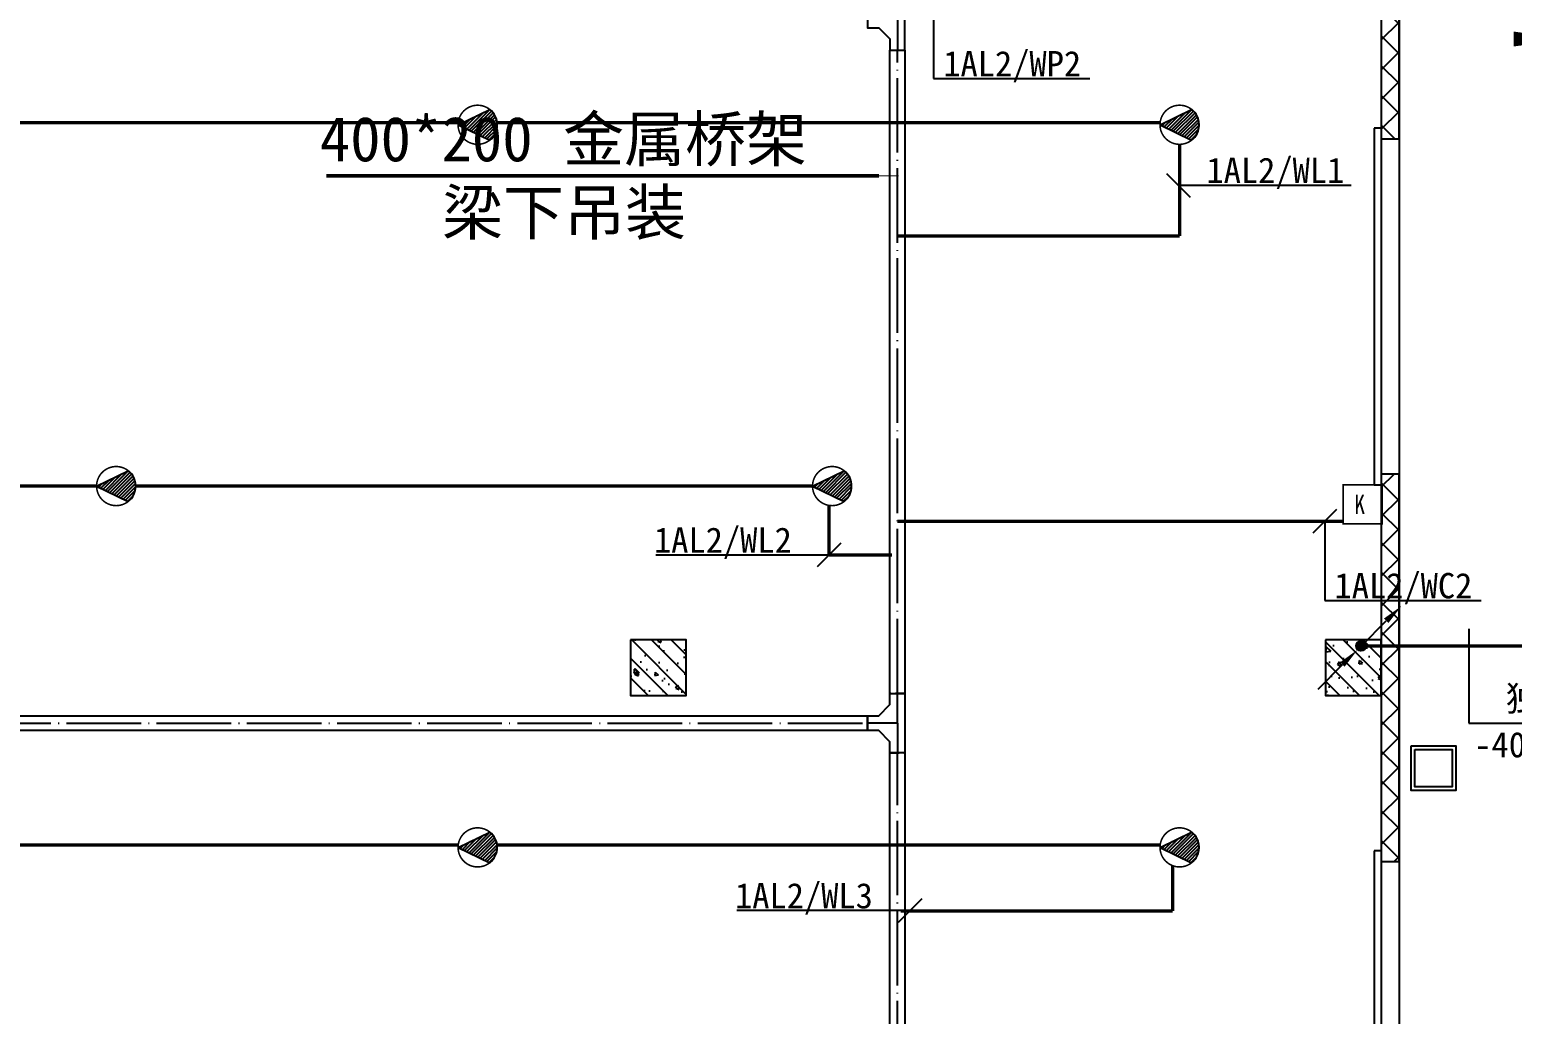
# Model space of a CAD drawing. Header units: millimetres. Extents: x -633009578 to 5705885, y -633235091 to 2571734.
# Drawn here: x 2893484 to 2913379, y 2084081 to 2097300 of the extents above; entities that cross this region are included whole.
import ezdxf

# ---------------------------------------------------------------- set-up
doc = ezdxf.new("R2010")
doc.units = ezdxf.units.MM
doc.header["$LTSCALE"] = 1000
doc.header["$MEASUREMENT"] = 0
for name, pattern in [('DASH', [0.35, 0.25, -0.1]), ('DASHED2', [0.375, 0.25, -0.125]), ('DOTE', [2.4200000000000004, 2, -0.2, 0.02, -0.2])]:
    doc.linetypes.add(name, pattern=pattern)
doc.layers.get('0').update_dxf_attribs({"color": 9})
for name, color, linetype in [('3T_WOOD', 21, 'Continuous'), ('A-COLUM(柱)', 255, 'Continuous'), ('A-DI-S(箭头)', 76, 'Continuous'), ('A-DOOR(门）', 4, 'Continuous'), ('A-F-AREA(计算)', 5, 'Continuous'), ('A-HATH(填充)', 8, 'Continuous'), ('A-ROOF-G(钢构)', 25, 'Continuous'), ('WALL', 9, 'Continuous'), ('电-弱电平面-箭头', 3, 'Continuous'), ('电-强电平面-标注', 3, 'Continuous'), ('电-强电平面-线缆', 3, 'Continuous'), ('电-桥架', 4, 'Continuous'), ('设备-照明', 3, 'Continuous'), ('设备-箱柜', 3, 'Continuous')]:
    doc.layers.add(name, color=color, linetype=linetype)
doc.styles.add('ELEC-DIM', font='simhei.ttf')
doc.styles.add('IDQSTYLE', font='simhei.ttf', dxfattribs={"width": 0.707, "bigfont": 'hztxt.shx'})
doc.styles.get("Standard").update_dxf_attribs({"font": 'simhei.ttf', "bigfont": 'hztxt.shx'})
pattern_1 = [(45, (-1310357.920547368, -13.22285339003429), (-200.0002033111466, 200.0002033111467), []), (135, (-1310357.920547368, -13.22285339003429), (-200.0002033111467, -200.0002033111466), [])]

# ---------------------------------------------------------------- blocks, each defined once
blk = doc.blocks.new('$DorLib2D$00000126')
at = {"color": 0, "linetype": 'Continuous'}
for p, q in [((-0.5319999999956053, 0.5), (-0.5319999999956053, 0.900000000000091)), ((0.5320000000047003, 0.900000000000091), (0.5320000000047003, 0.5000000000002274))]:
    blk.add_line(p, q, dxfattribs=at)
at = {"color": 0, "linetype": 'DASH'}
for p, q in [((-0.5319999999956053, 0.900000000000091), (0.5320000000047003, 0.900000000000091)), ((-0.5319999999956053, 0.5), (0.5320000000047003, 0.5000000000002274))]:
    blk.add_line(p, q, dxfattribs=at)
blk = doc.blocks.new('_FZH')
h = blk.add_hatch()
h.set_pattern_fill('钢筋混凝土', color=256, scale=0.1, style=0)
h.set_pattern_definition([(45, (0, 0), (-0.1767766952966369, 0.1767766952966369), []), (50, (0, 0), (0.7172601826007535, -0.06275213498259512), [0.07500000000000001, -0.8250000000000001]), (355, (0, 0), (-0.138751333613, 0.7521921337000119), [0.06, -0.66]), (100.4514, (0.05977168000000001, -0.00522934), (0.5785093817140216, 0.6894395420609536), [0.06374019, -0.701142112]), (46.1842, (0, 0.2), (1.067241048625645, -0.1655190143290181), [0.1125, -1.2375]), (96.6356, (0.088936745, 0.186206693), (0.9346627055487033, 0.9741178709004418), [0.095610288, -1.051713]), (351.1842, (0, 0.2), (0.9346619451336272, 0.9741186009253247), [0.09000000000000001, -0.9900000000000001]), (21, (0.1, 0.15), (0.5969070521184617, -0.4026188906653388), [0.07500000000000001, -0.8250000000000001]), (326, (0.1, 0.15), (0.2433153319215824, 0.7251500450468529), [0.06, -0.66]), (71.4514, (0.149742233, 0.116448394), (0.84022262858149, 0.3225304967099524), [0.06374019, -0.701142112]), (37.50000000000001, (0, 0), (0.01215985531729062, 0.3328938538313115), [0, -0.652, 0, -0.67, 0, -0.6625000000000001]), (7.499999999999999, (0, 0), (0.2630695374421486, 0.3944117118823603), [0, -0.382, 0, -0.637, 0, -0.2525]), (-32.5, (-0.223, 0), (0.533822436172409, -0.02255487173437976), [0, -0.25, 0, -0.78, 0, -1.035]), (-42.5, (-0.323, 0), (0.5831861693423862, 0.1001049823323177), [0, -0.325, 0, -0.518, 0, -0.735])])
h.paths.add_polyline_path([(-0.5, -0.5), (0.5, -0.5), (0.5, 0.5), (-0.5, 0.5)])
blk.add_lwpolyline([(-0.5, -0.5), (0.5, -0.5), (0.5, 0.5), (-0.5, 0.5)], close=True)
blk = doc.blocks.new('9-29-1')
at = {"layer": 'A-HATH(填充)'}
h = blk.add_hatch(dxfattribs=at)
h.set_pattern_fill('多孔材料', color=256, scale=100, style=0)
h.set_pattern_definition(pattern_1)
h.paths.add_polyline_path([(1255740.598288359, 1423057.113138024), (1255740.598288359, 1417857.113138024), (1255980.598288353, 1417857.113138024), (1255980.598288354, 1423057.113138024)])
h = blk.add_hatch(dxfattribs=at)
h.set_pattern_fill('多孔材料', color=256, scale=100, style=0)
h.set_pattern_definition(pattern_1)
h.paths.add_polyline_path([(1255740.59828836, 1413357.113138024), (1255740.59828836, 1408157.113137516), (1255980.598288351, 1408157.113137516), (1255980.598288353, 1413357.113138024)])
at = {"layer": 'A-DI-S(箭头)'}
blk.add_lwpolyline([(1256504.90243389, 1419196.475786895, 0, 0, 0), (1258267.08861784, 1419196.475786895, 0, 200, 0), (1257517.08861784, 1419196.475786895, 0, 0, 0)], format="xyseb", dxfattribs=at)
at = {"layer": 'A-DOOR(门）'}
for p, q in [((1255980.598288357, 1417857.113137867), (1255980.598288357, 1413357.113137867)), ((1255980.598288357, 1408157.113137866), (1255980.598288357, 1403657.113137866))]:
    blk.add_line(p, q, dxfattribs=at)
at = {"layer": 'A-F-AREA(计算)'}
blk.add_lwpolyline([(1121700.598288358, 1518097.113137865), (1255980.598288358, 1518097.113137865), (1255980.598288358, 1382017.113137865), (1121700.598288358, 1382017.113137865)], close=True, dxfattribs=at)
at = {"layer": 'A-ROOF-G(钢构)'}
for points in [[(1256140.598288339, 1409707.113137867), (1256740.598288339, 1409707.113137867), (1256740.598288339, 1409107.113137867), (1256140.598288339, 1409107.113137867)], [(1256190.598288339, 1409657.113137867), (1256690.598288339, 1409657.113137867), (1256690.598288339, 1409157.113137867), (1256190.598288339, 1409157.113137867)]]:
    blk.add_lwpolyline(points, close=True, dxfattribs=at)
at = {"layer": 'WALL'}
for p, q in [((1255740.598288359, 1423057.113138024), (1255740.598288359, 1417857.113138024)), ((1255980.598288353, 1417857.113138024), (1255980.598288354, 1423057.113138024)), ((1255740.598288359, 1417857.113138024), (1255980.598288353, 1417857.113138024)), ((1255740.59828836, 1413357.113138024), (1255740.59828836, 1408157.113137516)), ((1255980.598288353, 1413357.113138024), (1255740.59828836, 1413357.113138024)), ((1255980.598288351, 1408157.113137516), (1255980.598288353, 1413357.113138024)), ((1255740.59828836, 1408157.113137516), (1255980.598288351, 1408157.113137516))]:
    blk.add_line(p, q, dxfattribs=at)
at = {"layer": 'A-COLUM(柱)', "xscale": 750, "yscale": 750, "zscale": 750, "rotation": 270}
for p in [(1246040.598288357, 1410757.113137866), (1255365.598288357, 1410757.113137866)]:
    blk.add_blockref('_FZH', p, dxfattribs=at)
at = {"layer": 'A-DOOR(门）', "xscale": -4500, "yscale": 240, "zscale": 4500, "rotation": 89.99999999999999}
for p in [(1255860.598288357, 1415607.113137867), (1255860.598288357, 1405907.113137866)]:
    blk.add_blockref('$DorLib2D$00000126', p, dxfattribs=at)
blk = doc.blocks.new('HC000819')
at = {"color": 0, "linetype": 'Continuous', "const_width": 0.2}
blk.add_lwpolyline([(-2.500000000000028, 2.5), (2.500000000000028, 2.5), (2.500000000000028, -2.5), (-2.500000000000028, -2.5)], close=True, dxfattribs=at)
at = {"color": 0, "style": 'IDQSTYLE', "width": 0.7}
for tag, p in [('K', (-1.057540971843028, -1.250300357780837)), ('PSFHATT', (4.500000000000028, -2.5))]:
    blk.add_attdef(tag, p, '', height=2.5, dxfattribs=at)
blk = doc.blocks.new('*X108')
at = {"color": 0}
for p, q in [((136.0879914567448, 111.480675471453), (136.5891116047425, 111.9817956194506)), ((136.3734191454286, 111.3418390914248), (137.4151954540143, 112.3836154000105)), ((136.6588468341124, 111.2030027113966), (138.2412793032861, 112.7854351805704)), ((136.9442745227961, 111.0641663313685), (139.0673631525579, 113.1872549611303)), ((137.2297022114799, 110.9253299513403), (139.8744412620303, 113.5700690018908)), ((137.5151299001637, 110.7864935713122), (140.0984677542244, 113.3698314253729)), ((137.8005575888474, 110.647657191284), (140.296945436022, 113.1440450384586)), ((138.0859852775312, 110.5088208112558), (140.4692639236895, 112.8920994574141)), ((138.371412966215, 110.3699844312277), (140.613526567314, 112.6120980323267)), ((138.6568406548987, 110.2311480511995), (140.7260447237948, 112.3003521200956)), ((138.9422683435825, 110.0923116711714), (140.8001002526411, 111.9501435802299)), ((139.2276960322663, 109.9534752911432), (140.8226944263358, 111.5484736852127)), ((139.51312372095, 109.814638911115), (140.7634411569734, 111.0649563471384)), ((139.7985514096338, 109.6758025310869), (140.4970677059702, 110.3743188274233))]:
    blk.add_line(p, q, dxfattribs=at)
blk = doc.blocks.new('HC000092')
at = {"color": 0}
for p, q in [((-2.500000000000142, -1.989519660128281e-13), (1.543345329370851, 1.966744821857574)), ((-2.500000000000142, 1.989519660128281e-13), (1.543345329370851, -1.966744821857574))]:
    blk.add_line(p, q, dxfattribs=at)
at = {"color": 0, "linetype": 'Continuous', "const_width": 0.2}
blk.add_lwpolyline([(-1.7677669529659, -1.767766952965502, 0.1989123673796719), (-1.431228860470851e-13, -2.499999999999062, 0.1989123673796543), (1.767766952965616, -1.767766952965502, 0.1989123673796617), (2.499999999999858, 9.379164112033322e-13, 0.1989123673796613), (1.767766952965616, 1.767766952967264, 0.198912367379653), (-1.416224044503017e-13, 2.500000000000938, 0.1989123673796648), (-1.767766952965899, 1.767766952967265, 0.1989123673796613), (-2.500000000000142, 9.381115404892809e-13, 0.1989123673796762)], format="xyb", close=True, dxfattribs=at)
at = {"color": 0}
blk.add_arc((0, 0), 2.499999999999059, 308.1220102505408, 51.8779897494594, dxfattribs=at)
blk.add_blockref('*X108', (-138.3234359480451, -111.609359304874), dxfattribs=at)
at = {"color": 0, "style": 'IDQSTYLE', "width": 0.7}
blk.add_attdef('PSFHATT', (4.500000009999858, -2.500000009999062), '', height=2.5, dxfattribs=at)
blk = doc.blocks.new('*X134')
at = {"color": 0, "linetype": 'Continuous'}
for p, q in [((192.590110055903, 446.7242872143482), (193.9264208598343, 448.0605980182795)), ((192.6512440212146, 447.2096852483717), (193.4410228258108, 447.9994640529679)), ((192.666080612941, 446.3759937026742), (194.2747143715083, 447.9846274612416)), ((192.8122309321682, 446.0978799531896), (194.552828120993, 447.8384771420143)), ((193.0126674313866, 445.874052383696), (194.7766556904866, 447.6380406427959)), ((193.2651240367983, 445.7022449203958), (194.9484631537868, 447.3855840373842)), ((193.5780466605768, 445.5909034754624), (195.0598045987202, 447.0726614136058)), ((193.9838870800477, 445.5724798262212), (195.0782282479613, 446.6668209941349))]:
    blk.add_line(p, q, dxfattribs=at)
blk = doc.blocks.new('HC001445')
at = {"color": 0, "linetype": 'Continuous'}
for p, q in [((0.1320978050268309, 0.05776119327106244), (3.237590705501646, 3.232738715067399)), ((-5.469508829517324, -5.531426259851287), (-2.364015929042509, -2.356448738054951))]:
    blk.add_line(p, q, dxfattribs=at)
for points in [[(3.237590705501646, 3.232738715067399, 0.8, 0, 0), (5.189490166405335, 5.119309791711203, 0, 0, 0)], [(-2.364015929042509, -2.356448738054951, 0.8, 0, 0), (-0.4121164681388194, -0.4698776614111466, 0, 0, 0)]]:
    blk.add_lwpolyline(points, format="xyseb", dxfattribs=at)
blk.add_circle((0, 0), 0.625, dxfattribs=at)
at = {"color": 0, "linetype": 'Continuous', "xscale": 0.5, "yscale": 0.5, "zscale": 0.5}
blk.add_blockref('*X134', (-96.91845018383214, -223.4069038532592), dxfattribs=at)
at = {"color": 0, "style": 'IDQSTYLE', "width": 0.7}
blk.add_attdef('PSFHATT', (7.189490166405335, -5.531426259851287), '', height=2.5, dxfattribs=at)
blk = doc.blocks.new('G$CD323D6DF')
blk.add_circle((4930.760115032084, 0), 170.0082781659439)
at = {"layer": '电-强电平面-线缆', "color": 1, "linetype": 'Continuous', "const_width": 45}
blk.add_lwpolyline([(0, 0), (4760.75183686614, 0)], dxfattribs=at)
at = {"layer": '设备-箱柜', "color": 6}
for p, q in [((4926.884896559175, 33.87245119921863), (4926.884896559175, 1362.365784085821)), ((4926.884896559175, 1362.365784085821), (9263.246771886013, 1362.365784085821)), ((1445.975625395309, 228.2417604979128), (1445.975625395309, -1035.377089296468)), ((1445.975625395309, -1035.377089296468), (5714.113001096528, -1035.377089296468))]:
    blk.add_line(p, q, dxfattribs=at)
at = {"layer": '电-弱电平面-箭头', "color": 4, "xscale": 105, "yscale": 105, "zscale": 105}
blk.add_blockref('HC001445', (3.073364496231079e-08, 1.352746039628983e-06), dxfattribs=at)
at = {"layer": '设备-箱柜', "color": 6, "style": 'ELEC-DIM'}
for s, p in [('接地极:热镀锌角钢', (4975.626929251011, 1468.591843295842)), ('L50x5x5000', (5553.401287003886, 837.4844679043163)), ('独立接地母线：', (1942.644882409368, -873.6165146711282)), ('-40*4', (1520.425159436185, -1494.352196105756)), ('热浸镀锌扁钢', (2735.615032854024, -1494.352196105756))]:
    blk.add_text(s, height=339.8734177215189, dxfattribs=at).set_placement(p)

msp = doc.modelspace()

# ---------------------------------------------------------------- linework, layer by layer
at = {"layer": '电-强电平面-标注'}
for p, q in [((2905611.752331643, 2097961.418108043), (2905611.752331643, 2096642.733906011)), ((2905611.752331643, 2096642.733906011), (2907709.266487764, 2096642.733906011)), ((2908737.572589485, 2095370.933932723), (2909055.77064102, 2095052.735881191)), ((2908896.671615252, 2095211.834906957), (2909143.171615278, 2095211.834906957)), ((2909143.171615279, 2095211.834906957), (2911217.6857714, 2095211.834906957)), ((2911020.599025766, 2090858.768709436), (2910702.400974234, 2090540.570657901)), ((2910861.5, 2090699.669683668), (2910861.5, 2089635.669683642)), ((2904367.190573737, 2090406.352881971), (2904048.992522202, 2090088.154830438)), ((2903961.591547943, 2090247.253856204), (2901887.077391822, 2090247.253856204)), ((2904208.09154797, 2090247.253856204), (2903961.591547944, 2090247.253856204)), ((2910861.5, 2089635.669683641), (2912961.514156121, 2089635.669683641)), ((2905454.894142155, 2085632.677336982), (2905136.69609062, 2085314.479285449)), ((2905049.295116361, 2085473.578311215), (2902974.780960239, 2085473.578311215)), ((2905295.795116387, 2085473.578311215), (2905049.295116361, 2085473.578311215))]:
    msp.add_line(p, q, dxfattribs=at)
at = {"layer": '电-强电平面-线缆', "color": 1, "linetype": 'Continuous', "const_width": 45}
for points in [[(2890180.864706771, 2096052.933666051), (2899234.123356802, 2096052.933666051)], [(2899755.864706771, 2096052.933666051), (2908652.973356802, 2096052.933666051)], [(2908913.744031787, 2094531.319126314), (2908913.744031787, 2095760.352026001)], [(2908913.744031787, 2094531.319126314), (2905127.329876438, 2094531.319129387)], [(2885582.594031787, 2091172.852026001), (2894382.394031787, 2091172.852026001)], [(2894907.594031787, 2091172.852026001), (2903988.744031787, 2091172.852026001)], [(2904208.09154797, 2090247.253856204), (2904208.09154797, 2090913.923245947)], [(2909461.499999995, 2090697.669684978), (2905127.32987354, 2090697.669688497)], [(2911107.96175139, 2090697.669683641), (2909377.726670418, 2090697.669684529)], [(2904208.09154797, 2090247.253856204), (2905054.161525537, 2090247.253856204)], [(2890180.864706771, 2086352.933666051), (2899234.123356802, 2086352.933666051)], [(2899755.864706771, 2086352.933666051), (2908652.973356802, 2086352.933666051)], [(2908822.039879456, 2085467.208029327), (2908822.039879456, 2086076.891463217)], [(2908822.039879456, 2085467.208029327), (2905170.323628675, 2085467.208029327)]]:
    msp.add_lwpolyline(points, dxfattribs=at)
at = {"layer": '电-桥架', "color": 5, "linetype": 'DOTE', "ltscale": 0.5}
for p, q in [((2905127.329915568, 2097425.918108017), (2905127.329912126, 2097025.918108017)), ((2905127.329871452, 2088390.319789769), (2905127.329878462, 2097025.918108017)), ((2905127.329915568, 2087990.319789769), (2905127.329912126, 2088390.319789769)), ((2856468.310510373, 2087990.319789769), (2904727.329915568, 2087990.319789769)), ((2905127.329915568, 2087990.319789769), (2904727.329915568, 2087990.319789769)), ((2905127.329915568, 2087990.319789769), (2905127.329919012, 2087590.319789769)), ((2905127.329861395, 2076000.897456051), (2905127.329870803, 2087590.319789769))]:
    msp.add_line(p, q, dxfattribs=at)
at = {"layer": '电-桥架', "color": 9, "linetype": 'DASHED2', "ltscale": 0.5}
for p, q in [((2905027.329912126, 2097025.918108098), (2905227.329878462, 2097025.918107937)), ((2905227.329871452, 2088390.319789689), (2905027.329912126, 2088390.31978985)), ((2905027.329919012, 2087590.31978985), (2905227.329870803, 2087590.319789689))]:
    msp.add_line(p, q, dxfattribs=at)
at = {"layer": '电-桥架', "ltscale": 0.5}
for points in [[(2905027.329919012, 2097825.918108878), (2905027.329917721, 2097675.918108878), (2904877.329915569, 2097525.918108018), (2904727.329915569, 2097525.918108018), (2904727.329915568, 2097325.918108018), (2904877.329915568, 2097325.918108018), (2905027.329913417, 2097175.918108878), (2905027.329912126, 2097025.918108879), (2905227.329912126, 2097025.918107156), (2905227.329919012, 2097825.918107156)], [(2905027.329919012, 2087590.319788908), (2905027.329917721, 2087740.319788908), (2904877.329915569, 2087890.319789769), (2904727.329915569, 2087890.319789769), (2904727.329915568, 2088090.319789769), (2904877.329915568, 2088090.319789769), (2905027.329913417, 2088240.319788908), (2905027.329912126, 2088390.319788908), (2905227.329912126, 2088390.31979063), (2905227.329919012, 2087590.31979063)], [(2904727.32991557, 2087890.319789769), (2856468.310510375, 2087890.319789769), (2856468.310510373, 2088090.319789769), (2904727.329915568, 2088090.319789769)]]:
    msp.add_lwpolyline(points, close=True, dxfattribs=at)
for points in [[(2905027.329912126, 2088390.31978985), (2905027.329871452, 2088390.31978985), (2905027.329878462, 2097025.918108098), (2905027.329912126, 2097025.918108098)], [(2905227.329878462, 2097025.918107937), (2905227.329871452, 2088390.31979063)], [(2905227.329870803, 2087590.319789689), (2905227.329861395, 2076000.89745597), (2905027.329861395, 2076000.897456131), (2905027.329870803, 2087590.31978985), (2905027.329919012, 2087590.31978985)]]:
    msp.add_lwpolyline(points, dxfattribs=at)
at = {"layer": '设备-箱柜', "color": 6}
msp.add_lwpolyline([(2905142.871467468, 2095337.455202844, 15, 15, 0), (2904882.729228131, 2095337.455202844, 15, 15, 0), (2904882.729228131, 2095337.455202844, 45, 45, 0), (2897464.299537706, 2095337.455202844, 45, 45, 0)], format="xyseb", dxfattribs=at)

# ---------------------------------------------------------------- block references
msp.add_blockref('G$CD323D6DF', (2911347.203097341, 2089026.239101676))
at = {"layer": '3T_WOOD'}
msp.add_blockref('9-29-1', (1655879.395743424, 677977.51603476), dxfattribs=at)
at = {"layer": '设备-照明', "xscale": 105, "yscale": 105, "zscale": 105}
for p in [(2899494.994031787, 2096022.852026001), (2908913.744031787, 2096022.852026001), (2894644.994031787, 2091172.852026001), (2904251.244031787, 2091172.852026001), (2899494.994031787, 2086322.852026001), (2908913.744031787, 2086322.852026001)]:
    msp.add_blockref('HC000092', p, dxfattribs=at)
at = {"layer": '设备-箱柜'}
ref = msp.add_blockref('HC000819', (2911370.46175139, 2090927.375042668), dxfattribs=dict(at, xscale=105, yscale=105, zscale=105))
ref.add_attrib('K', 'K', (2911259.419949347, 2090796.093505101), dxfattribs={"layer": '0', "color": 0, "height": 262.5, "width": 0.8})

# ---------------------------------------------------------------- texts
at = {"layer": '电-强电平面-标注', "style": 'ELEC-DIM'}
for s, p in [('1AL2/WP2', (2905743.104256576, 2096673.59181932)), ('1AL2/WL1', (2909274.523540212, 2095242.692820266)), ('1AL2/WL2', (2901861.252281237, 2090278.111769514)), ('1AL2/WC2', (2910992.851924933, 2089666.527596951)), ('1AL2/WL3', (2902948.955849655, 2085504.436224524))]:
    msp.add_text(s, height=339.8734177215189, dxfattribs=at).set_placement(p)
at = {"layer": '设备-箱柜', "color": 6, "style": 'ELEC-DIM'}
for s, p in [('400*200 金属桥架', (2897376.397284335, 2095532.159107732)), ('梁下吊装', (2899018.162849993, 2094547.830921112))]:
    msp.add_text(s, height=600, dxfattribs=at).set_placement(p)

doc.saveas('drawing.dxf')
